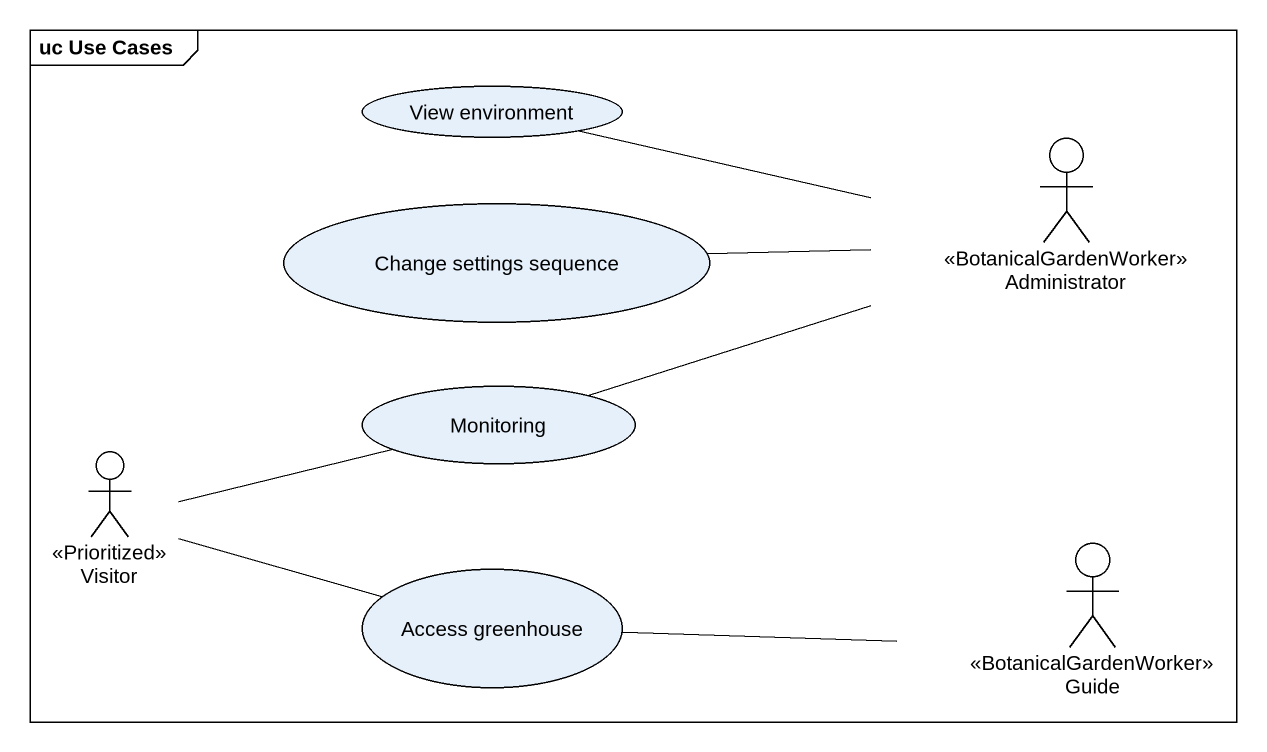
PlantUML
@startuml
mainframe uc Use Cases
usecase "View environment" as View_environment
actor Administrator <<BotanicalGardenWorker>>
usecase "Change settings sequence" as Change_settings_sequence
usecase Monitoring
actor Visitor <<Prioritized>>
usecase "Access greenhouse" as Access_greenhouse
actor Guide <<BotanicalGardenWorker>>
Administrator -left- View_environment
Administrator -left- Change_settings_sequence
Administrator -left- Monitoring
Visitor -right- Monitoring
Visitor -right- Access_greenhouse
Guide -left- Access_greenhouse
@enduml
